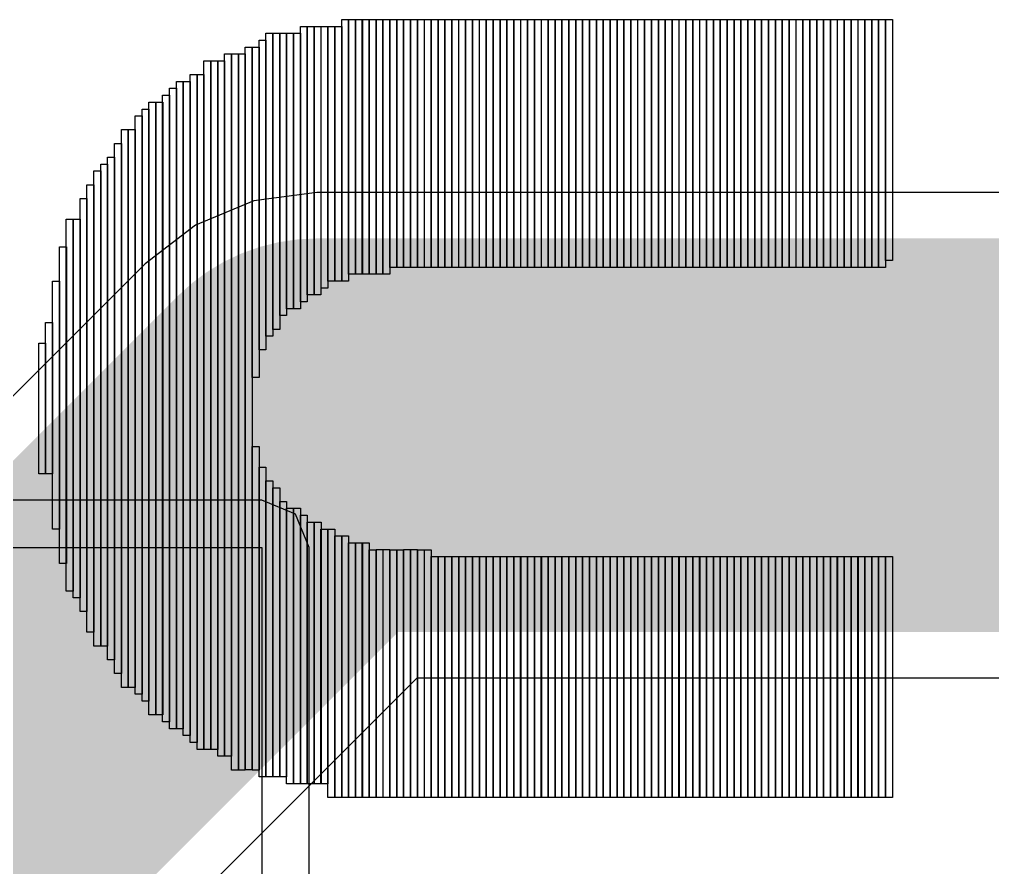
# Model space of a CAD drawing. Header units: millimetres. Extents: x -23 to 83, y -38 to 11.
# Drawn here: x -10.701 to -7.874, y -6.356 to -3.892 of the extents above; entities that cross this region are included whole.
import ezdxf

# ---------------------------------------------------------------- set-up
doc = ezdxf.new("R2010")
doc.units = ezdxf.units.MM
for name, color, linetype in [('BottomLayer', 5, 'Continuous'), ('TopLayer', 1, 'Continuous'), ('TopOverlay', 2, 'Continuous')]:
    doc.layers.add(name, color=color, linetype=linetype)

msp = doc.modelspace()

# ---------------------------------------------------------------- linework, layer by layer
at = {"layer": 'BottomLayer'}
for p, q in [((-9.9967, -5.289), (-13.2225, -5.289)), ((-9.8995, -5.3293), (-9.9967, -5.289)), ((-9.8592, -5.4265), (-9.8995, -5.3293)), ((-13.2225, -5.4265), (-9.9967, -5.4265)), ((-9.9967, -5.4265), (-9.9967, -7.7143)), ((-9.8592, -7.7143), (-9.8592, -5.4265))]:
    msp.add_line(p, q, dxfattribs=at)
at = {"layer": 'TopLayer'}
for p, q in [((-9.8373, -4.3954), (-10.0196, -4.4194)), ((0.3481, -4.3954), (-9.8373, -4.3954)), ((-10.0196, -4.4194), (-10.1896, -4.4898)), ((-10.1896, -4.4898), (-10.3355, -4.6018)), ((-10.3355, -4.6018), (-11.5547, -5.821)), ((-10.1664, -6.4254), (-9.5455, -5.8045)), ((-9.5455, -5.8045), (0.0563, -5.8045))]:
    msp.add_line(p, q, dxfattribs=at)
at = {"layer": 'TopLayer', "const_width": 1.143}
for points in [[(-11.0565, -6.3192), (-9.8373, -5.1)], [(-9.8373, -5.1), (0.3481, -5.1)], [(-11.0565, -7.5892), (-11.0565, -6.3192)]]:
    msp.add_lwpolyline(points, dxfattribs=at)
at = {"layer": 'TopLayer', "const_width": 0.5715}
for points in [[(-10.123, -5.1, 1), (-9.5515, -5.1, 1)], [(-10.123, -5.1, 1), (-9.5515, -5.1, 1)], [(-11.3422, -6.3192, 1), (-10.7707, -6.3192, 1)], [(-11.3422, -6.3192, 1), (-10.7707, -6.3192, 1)]]:
    msp.add_lwpolyline(points, format="xyb", close=True, dxfattribs=at)
at = {"layer": 'TopOverlay'}
for p, q in [((-9.7649, -4.6524), (-9.7649, -3.8924)), ((-9.7649, -3.8924), (-9.7448, -3.8924)), ((-9.745, -4.6325), (-9.745, -3.8925)), ((-9.745, -3.8925), (-9.7249, -3.8925)), ((-9.7448, -3.8924), (-9.7448, -4.6524)), ((-9.7249, -4.6325), (-9.7249, -3.8925)), ((-9.7249, -3.8925), (-9.7048, -3.8925)), ((-9.7249, -3.8925), (-9.7249, -4.6325)), ((-9.705, -4.6326), (-9.705, -3.8924)), ((-9.705, -3.8924), (-9.6849, -3.8924)), ((-9.7048, -3.8925), (-9.7048, -4.6325)), ((-9.6849, -4.6326), (-9.6849, -3.8924)), ((-9.6849, -3.8924), (-9.6648, -3.8924)), ((-9.6849, -3.8924), (-9.6849, -4.6326)), ((-9.665, -4.6325), (-9.665, -3.8925)), ((-9.665, -3.8925), (-9.6449, -3.8925)), ((-9.6648, -3.8924), (-9.6648, -4.6326)), ((-9.6449, -4.6325), (-9.6449, -3.8925)), ((-9.6449, -3.8925), (-9.6248, -3.8925)), ((-9.6449, -3.8925), (-9.6449, -4.6325)), ((-9.6248, -4.6124), (-9.6248, -3.8925)), ((-9.6248, -3.8925), (-9.605, -3.8925)), ((-9.6248, -3.8925), (-9.6248, -4.6325)), ((-9.605, -3.8925), (-9.605, -4.6124)), ((-9.6048, -4.6124), (-9.6048, -3.8925)), ((-9.6048, -3.8925), (-9.5849, -3.8925)), ((-9.5849, -3.8925), (-9.5849, -4.6124)), ((-9.5848, -4.6125), (-9.5848, -3.8924)), ((-9.5848, -3.8924), (-9.565, -3.8924)), ((-9.565, -3.8924), (-9.565, -4.6125)), ((-9.5648, -4.6125), (-9.5648, -3.8924)), ((-9.5648, -3.8924), (-9.5449, -3.8924)), ((-9.5449, -3.8924), (-9.5449, -4.6125)), ((-9.5448, -4.6124), (-9.5448, -3.8925)), ((-9.5448, -3.8925), (-9.525, -3.8925)), ((-9.525, -3.8925), (-9.525, -4.6124)), ((-9.5247, -4.6124), (-9.5247, -3.8925)), ((-9.5247, -3.8925), (-9.5049, -3.8925)), ((-9.5049, -3.8925), (-9.5049, -4.6124)), ((-9.5048, -4.6125), (-9.5048, -3.8924)), ((-9.5048, -3.8924), (-9.485, -3.8924)), ((-9.485, -3.8924), (-9.485, -4.6125)), ((-9.4847, -4.6125), (-9.4847, -3.8924)), ((-9.4847, -3.8924), (-9.4649, -3.8924)), ((-9.4649, -3.8924), (-9.4649, -4.6125)), ((-9.4648, -4.6124), (-9.4648, -3.8925)), ((-9.4648, -3.8925), (-9.445, -3.8925)), ((-9.445, -3.8925), (-9.445, -4.6124)), ((-9.4449, -4.6125), (-9.4449, -3.8924)), ((-9.4449, -3.8924), (-9.4251, -3.8924)), ((-9.4251, -3.8924), (-9.4251, -4.6125)), ((-9.4248, -4.6125), (-9.4248, -3.8924)), ((-9.4248, -3.8924), (-9.405, -3.8924)), ((-9.405, -3.8924), (-9.405, -4.6125)), ((-9.4047, -4.6125), (-9.4047, -3.8924)), ((-9.4047, -3.8924), (-9.3849, -3.8924)), ((-9.3849, -3.8924), (-9.3849, -4.6125)), ((-9.3848, -4.6124), (-9.3848, -3.8925)), ((-9.3848, -3.8925), (-9.365, -3.8925)), ((-9.365, -3.8925), (-9.365, -4.6124)), ((-9.3649, -4.6125), (-9.3649, -3.8924)), ((-9.3649, -3.8924), (-9.345, -3.8924)), ((-9.345, -3.8924), (-9.345, -4.6125)), ((-9.3448, -4.6125), (-9.3448, -3.8924)), ((-9.3448, -3.8924), (-9.325, -3.8924)), ((-9.325, -3.8924), (-9.325, -4.6125)), ((-9.3247, -4.6125), (-9.3247, -3.8924)), ((-9.3247, -3.8924), (-9.3049, -3.8924)), ((-9.3049, -3.8924), (-9.3049, -4.6125)), ((-9.3048, -4.6124), (-9.3048, -3.8925)), ((-9.3048, -3.8925), (-9.285, -3.8925)), ((-9.285, -3.8925), (-9.285, -4.6124)), ((-9.2848, -4.6125), (-9.2848, -3.8924)), ((-9.2848, -3.8924), (-9.265, -3.8924)), ((-9.265, -3.8924), (-9.265, -4.6125)), ((-9.2648, -4.6125), (-9.2648, -3.8924)), ((-9.2648, -3.8924), (-9.245, -3.8924)), ((-9.245, -3.8924), (-9.245, -4.6125)), ((-9.2447, -4.6125), (-9.2447, -3.8924)), ((-9.2447, -3.8924), (-9.2249, -3.8924)), ((-9.2249, -3.8924), (-9.2249, -4.6125)), ((-9.2248, -4.6124), (-9.2248, -3.8925)), ((-9.2248, -3.8925), (-9.205, -3.8925)), ((-9.205, -3.8925), (-9.205, -4.6124)), ((-9.2048, -4.6125), (-9.2048, -3.8924)), ((-9.2048, -3.8924), (-9.185, -3.8924)), ((-9.185, -3.8924), (-9.185, -4.6125)), ((-9.1848, -4.6125), (-9.1848, -3.8924)), ((-9.1848, -3.8924), (-9.165, -3.8924)), ((-9.165, -3.8924), (-9.165, -4.6125)), ((-9.1648, -4.6124), (-9.1648, -3.8925)), ((-9.1648, -3.8925), (-9.145, -3.8925)), ((-9.145, -3.8925), (-9.145, -4.6124)), ((-9.1448, -4.6124), (-9.1448, -3.8925)), ((-9.1448, -3.8925), (-9.125, -3.8925)), ((-9.125, -3.8925), (-9.125, -4.6124)), ((-9.1248, -4.6125), (-9.1248, -3.8924)), ((-9.1248, -3.8924), (-9.105, -3.8924)), ((-9.105, -3.8924), (-9.105, -4.6125)), ((-9.1048, -4.6125), (-9.1048, -3.8924)), ((-9.1048, -3.8924), (-9.0849, -3.8924)), ((-9.0849, -3.8924), (-9.0849, -4.6125)), ((-9.0848, -4.6124), (-9.0848, -3.8925)), ((-9.0848, -3.8925), (-9.065, -3.8925)), ((-9.065, -3.8925), (-9.065, -4.6124)), ((-9.0648, -4.6124), (-9.0648, -3.8925)), ((-9.0648, -3.8925), (-9.0449, -3.8925)), ((-9.0449, -3.8925), (-9.0449, -4.6124)), ((-9.0448, -4.6125), (-9.0448, -3.8924)), ((-9.0448, -3.8924), (-9.025, -3.8924)), ((-9.025, -3.8924), (-9.025, -4.6125)), ((-9.0247, -4.6125), (-9.0247, -3.8924)), ((-9.0247, -3.8924), (-9.0049, -3.8924)), ((-9.0049, -3.8924), (-9.0049, -4.6125)), ((-9.0048, -4.6124), (-9.0048, -3.8925)), ((-9.0048, -3.8925), (-8.985, -3.8925)), ((-8.985, -3.8925), (-8.985, -4.6124)), ((-8.9847, -4.6124), (-8.9847, -3.8925)), ((-8.9847, -3.8925), (-8.9649, -3.8925)), ((-8.9649, -3.8925), (-8.9649, -4.6124)), ((-8.9648, -4.6125), (-8.9648, -3.8924)), ((-8.9648, -3.8924), (-8.945, -3.8924)), ((-8.945, -3.8924), (-8.945, -4.6125)), ((-8.9447, -4.6125), (-8.9447, -3.8924)), ((-8.9447, -3.8924), (-8.9249, -3.8924)), ((-8.9249, -3.8924), (-8.9249, -4.6125)), ((-8.9248, -4.6124), (-8.9248, -3.8925)), ((-8.9248, -3.8925), (-8.905, -3.8925)), ((-8.905, -3.8925), (-8.905, -4.6124)), ((-8.9049, -4.6125), (-8.9049, -3.8924)), ((-8.9049, -3.8924), (-8.885, -3.8924)), ((-8.885, -3.8924), (-8.885, -4.6125)), ((-8.8848, -4.6125), (-8.8848, -3.8924)), ((-8.8848, -3.8924), (-8.865, -3.8924)), ((-8.865, -3.8924), (-8.865, -4.6125)), ((-8.8647, -4.6125), (-8.8647, -3.8924)), ((-8.8647, -3.8924), (-8.8449, -3.8924)), ((-8.8449, -3.8924), (-8.8449, -4.6125)), ((-8.8448, -4.6124), (-8.8448, -3.8925)), ((-8.8448, -3.8925), (-8.825, -3.8925)), ((-8.825, -3.8925), (-8.825, -4.6124)), ((-8.8248, -4.6125), (-8.8248, -3.8924)), ((-8.8248, -3.8924), (-8.805, -3.8924)), ((-8.805, -3.8924), (-8.805, -4.6125)), ((-8.8048, -4.6125), (-8.8048, -3.8924)), ((-8.8048, -3.8924), (-8.785, -3.8924)), ((-8.785, -3.8924), (-8.785, -4.6125)), ((-8.7847, -4.6125), (-8.7847, -3.8924)), ((-8.7847, -3.8924), (-8.7649, -3.8924)), ((-8.7649, -3.8924), (-8.7649, -4.6125)), ((-8.7648, -4.6124), (-8.7648, -3.8925)), ((-8.7648, -3.8925), (-8.745, -3.8925)), ((-8.745, -3.8925), (-8.745, -4.6124)), ((-8.7448, -4.6125), (-8.7448, -3.8924)), ((-8.7448, -3.8924), (-8.725, -3.8924)), ((-8.725, -3.8924), (-8.725, -4.6125)), ((-8.7248, -4.6125), (-8.7248, -3.8924)), ((-8.7248, -3.8924), (-8.705, -3.8924)), ((-8.705, -3.8924), (-8.705, -4.6125)), ((-8.7047, -4.6125), (-8.7047, -3.8924)), ((-8.7047, -3.8924), (-8.6849, -3.8924)), ((-8.6849, -3.8924), (-8.6849, -4.6125)), ((-8.6848, -4.6124), (-8.6848, -3.8925)), ((-8.6848, -3.8925), (-8.665, -3.8925)), ((-8.665, -3.8925), (-8.665, -4.6124)), ((-8.6648, -4.6125), (-8.6648, -3.8924)), ((-8.6648, -3.8924), (-8.645, -3.8924)), ((-8.645, -3.8924), (-8.645, -4.6125)), ((-8.6448, -4.6125), (-8.6448, -3.8924)), ((-8.6448, -3.8924), (-8.625, -3.8924)), ((-8.625, -3.8924), (-8.625, -4.6125)), ((-8.6248, -4.6124), (-8.6248, -3.8925)), ((-8.6248, -3.8925), (-8.605, -3.8925)), ((-8.605, -3.8925), (-8.605, -4.6124)), ((-8.6048, -4.6124), (-8.6048, -3.8925)), ((-8.6048, -3.8925), (-8.5849, -3.8925)), ((-8.5849, -3.8925), (-8.5849, -4.6124)), ((-8.5848, -4.6125), (-8.5848, -3.8924)), ((-8.5848, -3.8924), (-8.565, -3.8924)), ((-8.565, -3.8924), (-8.565, -4.6125)), ((-8.5648, -4.6125), (-8.5648, -3.8924)), ((-8.5648, -3.8924), (-8.5449, -3.8924)), ((-8.5449, -3.8924), (-8.5449, -4.6125)), ((-8.5448, -4.6124), (-8.5448, -3.8925)), ((-8.5448, -3.8925), (-8.525, -3.8925)), ((-8.525, -3.8925), (-8.525, -4.6124)), ((-8.5247, -4.6124), (-8.5247, -3.8925)), ((-8.5247, -3.8925), (-8.5049, -3.8925)), ((-8.5049, -3.8925), (-8.5049, -4.6124)), ((-8.5048, -4.6125), (-8.5048, -3.8924)), ((-8.5048, -3.8924), (-8.485, -3.8924)), ((-8.485, -3.8924), (-8.485, -4.6125)), ((-8.4847, -4.6125), (-8.4847, -3.8924)), ((-8.4847, -3.8924), (-8.4649, -3.8924)), ((-8.4649, -3.8924), (-8.4649, -4.6125)), ((-8.4648, -4.6124), (-8.4648, -3.8925)), ((-8.4648, -3.8925), (-8.445, -3.8925)), ((-8.445, -3.8925), (-8.445, -4.6124)), ((-8.4449, -4.6125), (-8.4449, -3.8924)), ((-8.4449, -3.8924), (-8.4251, -3.8924)), ((-8.4251, -3.8924), (-8.4251, -4.6125)), ((-8.4248, -4.6125), (-8.4248, -3.8924)), ((-8.4248, -3.8924), (-8.405, -3.8924)), ((-8.405, -3.8924), (-8.405, -4.6125)), ((-8.4047, -4.6125), (-8.4047, -3.8924)), ((-8.4047, -3.8924), (-8.3849, -3.8924)), ((-8.3849, -3.8924), (-8.3849, -4.6125)), ((-8.3848, -4.6124), (-8.3848, -3.8925)), ((-8.3848, -3.8925), (-8.365, -3.8925)), ((-8.365, -3.8925), (-8.365, -4.6124)), ((-8.3649, -4.6125), (-8.3649, -3.8924)), ((-8.3649, -3.8924), (-8.345, -3.8924)), ((-8.345, -3.8924), (-8.345, -4.6125)), ((-8.3448, -4.6125), (-8.3448, -3.8924)), ((-8.3448, -3.8924), (-8.325, -3.8924)), ((-8.325, -3.8924), (-8.325, -4.6125)), ((-8.3247, -4.6125), (-8.3247, -3.8924)), ((-8.3247, -3.8924), (-8.3049, -3.8924)), ((-8.3049, -3.8924), (-8.3049, -4.6125)), ((-8.3048, -4.6124), (-8.3048, -3.8925)), ((-8.3048, -3.8925), (-8.285, -3.8925)), ((-8.285, -3.8925), (-8.285, -4.6124)), ((-8.2848, -4.6125), (-8.2848, -3.8924)), ((-8.2848, -3.8924), (-8.265, -3.8924)), ((-8.265, -3.8924), (-8.265, -4.6125)), ((-8.2648, -4.6125), (-8.2648, -3.8924)), ((-8.2648, -3.8924), (-8.245, -3.8924)), ((-8.245, -3.8924), (-8.245, -4.6125)), ((-8.2447, -4.6125), (-8.2447, -3.8924)), ((-8.2447, -3.8924), (-8.2249, -3.8924)), ((-8.2249, -3.8924), (-8.2249, -4.6125)), ((-8.2248, -4.6124), (-8.2248, -3.8925)), ((-8.2248, -3.8925), (-8.205, -3.8925)), ((-8.205, -3.8925), (-8.205, -4.6124)), ((-8.2048, -4.6125), (-8.2048, -3.8924)), ((-8.2048, -3.8924), (-8.185, -3.8924)), ((-8.185, -4.5924), (-8.185, -3.8924)), ((-8.185, -3.8924), (-8.165, -3.8924)), ((-8.185, -3.8924), (-8.185, -4.6125)), ((-8.165, -3.8924), (-8.165, -4.5924)), ((-9.8849, -4.7125), (-9.8849, -3.9126)), ((-9.8849, -3.9126), (-9.8649, -3.9126)), ((-9.8649, -3.9126), (-9.8649, -4.7125)), ((-9.8647, -4.6925), (-9.8647, -3.9125)), ((-9.8647, -3.9125), (-9.8449, -3.9125)), ((-9.8449, -3.9125), (-9.8449, -4.6925)), ((-9.8448, -4.6924), (-9.8448, -3.9126)), ((-9.8448, -3.9126), (-9.825, -3.9126)), ((-9.825, -3.9126), (-9.825, -4.6924)), ((-9.8248, -4.6725), (-9.8248, -3.9125)), ((-9.8248, -3.9125), (-9.8048, -3.9125)), ((-9.8049, -4.6525), (-9.8049, -3.9126)), ((-9.8049, -3.9126), (-9.7848, -3.9126)), ((-9.8048, -3.9125), (-9.8048, -4.6725)), ((-9.7848, -4.6525), (-9.7848, -3.9126)), ((-9.7848, -3.9126), (-9.7648, -3.9126)), ((-9.7848, -3.9126), (-9.7848, -4.6525)), ((-9.7648, -3.9126), (-9.7648, -4.6525)), ((-10.0049, -4.8525), (-10.0049, -3.9524)), ((-10.0049, -3.9524), (-9.9849, -3.9524)), ((-9.9849, -4.8124), (-9.9849, -3.9326)), ((-9.9849, -3.9326), (-9.9648, -3.9326)), ((-9.9849, -3.9524), (-9.9849, -4.8525)), ((-9.9649, -4.7925), (-9.9649, -3.9327)), ((-9.9649, -3.9327), (-9.9449, -3.9327)), ((-9.9648, -3.9326), (-9.9648, -4.8124)), ((-9.945, -4.7525), (-9.945, -3.9326)), ((-9.945, -3.9326), (-9.9249, -3.9326)), ((-9.9449, -3.9327), (-9.9449, -4.7925)), ((-9.9249, -3.9326), (-9.9249, -4.7525)), ((-9.9248, -4.7325), (-9.9248, -3.9324)), ((-9.9248, -3.9324), (-9.905, -3.9324)), ((-9.905, -3.9324), (-9.905, -4.7325)), ((-9.9047, -4.7325), (-9.9047, -3.9324)), ((-9.9047, -3.9324), (-9.8849, -3.9324)), ((-9.8849, -3.9324), (-9.8849, -4.7325)), ((-10.0449, -6.0724), (-10.0449, -3.9726)), ((-10.0449, -3.9726), (-10.0249, -3.9726)), ((-10.0249, -4.9324), (-10.0249, -3.9726)), ((-10.0249, -3.9726), (-10.0048, -3.9726)), ((-10.0249, -3.9726), (-10.0249, -6.0724)), ((-10.0048, -3.9726), (-10.0048, -4.9324)), ((-10.165, -6.0126), (-10.165, -4.0126)), ((-10.165, -4.0126), (-10.1449, -4.0126)), ((-10.1449, -6.0126), (-10.1449, -4.0126)), ((-10.1449, -4.0126), (-10.1248, -4.0126)), ((-10.1449, -4.0126), (-10.1449, -6.0126)), ((-10.1249, -6.0325), (-10.1249, -4.0124)), ((-10.1249, -4.0124), (-10.1049, -4.0124)), ((-10.1248, -4.0126), (-10.1248, -6.0126)), ((-10.1049, -6.0325), (-10.1049, -3.9926)), ((-10.1049, -3.9926), (-10.0848, -3.9926)), ((-10.1049, -4.0124), (-10.1049, -6.0325)), ((-10.0848, -3.9926), (-10.0848, -6.0325)), ((-10.0847, -6.0725), (-10.0847, -3.9925)), ((-10.0847, -3.9925), (-10.0649, -3.9925)), ((-10.0649, -6.0725), (-10.0649, -3.9925)), ((-10.0649, -3.9925), (-10.0451, -3.9925)), ((-10.0649, -3.9925), (-10.0649, -6.0725)), ((-10.0451, -3.9925), (-10.0451, -6.0725)), ((-10.2048, -5.9925), (-10.2048, -4.0524)), ((-10.2048, -4.0524), (-10.1848, -4.0524)), ((-10.1848, -6.0126), (-10.1848, -4.0524)), ((-10.1848, -4.0524), (-10.165, -4.0524)), ((-10.1848, -4.0524), (-10.1848, -5.9925)), ((-10.165, -4.0524), (-10.165, -6.0126)), ((-10.2649, -5.9525), (-10.2649, -4.0924)), ((-10.2649, -4.0924), (-10.2448, -4.0924)), ((-10.245, -5.9526), (-10.245, -4.0725)), ((-10.245, -4.0725), (-10.2249, -4.0725)), ((-10.2448, -4.0924), (-10.2448, -5.9525)), ((-10.2249, -4.0725), (-10.2249, -5.9526)), ((-10.2249, -5.9724), (-10.2249, -4.0725)), ((-10.2249, -4.0725), (-10.2048, -4.0725)), ((-10.2048, -4.0725), (-10.2048, -5.9724)), ((-10.285, -5.9324), (-10.285, -4.1125)), ((-10.285, -4.1125), (-10.2649, -4.1125)), ((-10.2649, -4.1125), (-10.2649, -5.9324)), ((-10.3449, -5.8725), (-10.3449, -4.1526)), ((-10.3449, -4.1526), (-10.3248, -4.1526)), ((-10.325, -5.9125), (-10.325, -4.1325)), ((-10.325, -4.1325), (-10.3049, -4.1325)), ((-10.3248, -4.1526), (-10.3248, -5.8725)), ((-10.3049, -5.9125), (-10.3049, -4.1325)), ((-10.3049, -4.1325), (-10.2848, -4.1325)), ((-10.3049, -4.1325), (-10.3049, -5.9125)), ((-10.2848, -4.1325), (-10.2848, -5.9125)), ((-10.3649, -5.8525), (-10.3649, -4.1726)), ((-10.3649, -4.1726), (-10.3448, -4.1726)), ((-10.3448, -4.1726), (-10.3448, -5.8525)), ((-10.405, -5.8325), (-10.405, -4.2125)), ((-10.405, -4.2125), (-10.3849, -4.2125)), ((-10.3849, -5.8325), (-10.3849, -4.2125)), ((-10.3849, -4.2125), (-10.3649, -4.2125)), ((-10.3849, -4.2125), (-10.3849, -5.8325)), ((-10.3649, -4.2125), (-10.3649, -5.8325)), ((-10.4249, -5.7925), (-10.4249, -4.2525)), ((-10.4249, -4.2525), (-10.4049, -4.2525)), ((-10.4049, -4.2525), (-10.4049, -5.7925)), ((-10.4449, -5.7525), (-10.4449, -4.2925)), ((-10.4449, -4.2925), (-10.4248, -4.2925)), ((-10.4248, -4.2925), (-10.4248, -5.7525)), ((-10.4649, -5.7126), (-10.4649, -4.3125)), ((-10.4649, -4.3125), (-10.4449, -4.3125)), ((-10.4449, -4.3125), (-10.4449, -5.7126)), ((-10.4849, -5.7125), (-10.4849, -4.3325)), ((-10.4849, -4.3325), (-10.4648, -4.3325)), ((-10.4648, -4.3325), (-10.4648, -5.7125)), ((-10.5048, -5.6725), (-10.5048, -4.3725)), ((-10.5048, -4.3725), (-10.4847, -4.3725)), ((-10.4847, -4.3725), (-10.4847, -5.6725)), ((-10.5249, -5.6125), (-10.5249, -4.4126)), ((-10.5249, -4.4126), (-10.5048, -4.4126)), ((-10.5048, -4.4126), (-10.5048, -5.6125)), ((-10.565, -5.5526), (-10.565, -4.4726)), ((-10.565, -4.4726), (-10.5449, -4.4726)), ((-10.5449, -5.5724), (-10.5449, -4.4726)), ((-10.5449, -4.4726), (-10.5249, -4.4726)), ((-10.5449, -4.4726), (-10.5449, -5.5526)), ((-10.5249, -4.4726), (-10.5249, -5.5724)), ((-10.5848, -5.4726), (-10.5848, -4.5526)), ((-10.5848, -4.5526), (-10.5647, -4.5526)), ((-10.5647, -4.5526), (-10.5647, -5.4726)), ((-8.165, -4.5924), (-8.185, -4.5924)), ((-9.7249, -4.6325), (-9.745, -4.6325)), ((-9.7048, -4.6325), (-9.7249, -4.6325)), ((-9.6849, -4.6326), (-9.705, -4.6326)), ((-9.6648, -4.6326), (-9.6849, -4.6326)), ((-9.6449, -4.6325), (-9.665, -4.6325)), ((-9.6248, -4.6325), (-9.6449, -4.6325)), ((-9.605, -4.6124), (-9.6248, -4.6124)), ((-9.5849, -4.6124), (-9.6048, -4.6124)), ((-9.565, -4.6125), (-9.5848, -4.6125)), ((-9.5449, -4.6125), (-9.5648, -4.6125)), ((-9.525, -4.6124), (-9.5448, -4.6124)), ((-9.5049, -4.6124), (-9.5247, -4.6124)), ((-9.485, -4.6125), (-9.5048, -4.6125)), ((-9.4649, -4.6125), (-9.4847, -4.6125)), ((-9.445, -4.6124), (-9.4648, -4.6124)), ((-9.4251, -4.6125), (-9.4449, -4.6125)), ((-9.405, -4.6125), (-9.4248, -4.6125)), ((-9.3849, -4.6125), (-9.4047, -4.6125)), ((-9.365, -4.6124), (-9.3848, -4.6124)), ((-9.345, -4.6125), (-9.3649, -4.6125)), ((-9.325, -4.6125), (-9.3448, -4.6125)), ((-9.3049, -4.6125), (-9.3247, -4.6125)), ((-9.285, -4.6124), (-9.3048, -4.6124)), ((-9.265, -4.6125), (-9.2848, -4.6125)), ((-9.245, -4.6125), (-9.2648, -4.6125)), ((-9.2249, -4.6125), (-9.2447, -4.6125)), ((-9.205, -4.6124), (-9.2248, -4.6124)), ((-9.185, -4.6125), (-9.2048, -4.6125)), ((-9.165, -4.6125), (-9.1848, -4.6125)), ((-9.145, -4.6124), (-9.1648, -4.6124)), ((-9.125, -4.6124), (-9.1448, -4.6124)), ((-9.105, -4.6125), (-9.1248, -4.6125)), ((-9.0849, -4.6125), (-9.1048, -4.6125)), ((-9.065, -4.6124), (-9.0848, -4.6124)), ((-9.0449, -4.6124), (-9.0648, -4.6124)), ((-9.025, -4.6125), (-9.0448, -4.6125)), ((-9.0049, -4.6125), (-9.0247, -4.6125)), ((-8.985, -4.6124), (-9.0048, -4.6124)), ((-8.9649, -4.6124), (-8.9847, -4.6124)), ((-8.945, -4.6125), (-8.9648, -4.6125)), ((-8.9249, -4.6125), (-8.9447, -4.6125)), ((-8.905, -4.6124), (-8.9248, -4.6124)), ((-8.885, -4.6125), (-8.9049, -4.6125)), ((-8.865, -4.6125), (-8.8848, -4.6125)), ((-8.8449, -4.6125), (-8.8647, -4.6125)), ((-8.825, -4.6124), (-8.8448, -4.6124)), ((-8.805, -4.6125), (-8.8248, -4.6125)), ((-8.785, -4.6125), (-8.8048, -4.6125)), ((-8.7649, -4.6125), (-8.7847, -4.6125)), ((-8.745, -4.6124), (-8.7648, -4.6124)), ((-8.725, -4.6125), (-8.7448, -4.6125)), ((-8.705, -4.6125), (-8.7248, -4.6125)), ((-8.6849, -4.6125), (-8.7047, -4.6125)), ((-8.665, -4.6124), (-8.6848, -4.6124)), ((-8.645, -4.6125), (-8.6648, -4.6125)), ((-8.625, -4.6125), (-8.6448, -4.6125)), ((-8.605, -4.6124), (-8.6248, -4.6124)), ((-8.5849, -4.6124), (-8.6048, -4.6124)), ((-8.565, -4.6125), (-8.5848, -4.6125)), ((-8.5449, -4.6125), (-8.5648, -4.6125)), ((-8.525, -4.6124), (-8.5448, -4.6124)), ((-8.5049, -4.6124), (-8.5247, -4.6124)), ((-8.485, -4.6125), (-8.5048, -4.6125)), ((-8.4649, -4.6125), (-8.4847, -4.6125)), ((-8.445, -4.6124), (-8.4648, -4.6124)), ((-8.4251, -4.6125), (-8.4449, -4.6125)), ((-8.405, -4.6125), (-8.4248, -4.6125)), ((-8.3849, -4.6125), (-8.4047, -4.6125)), ((-8.365, -4.6124), (-8.3848, -4.6124)), ((-8.345, -4.6125), (-8.3649, -4.6125)), ((-8.325, -4.6125), (-8.3448, -4.6125)), ((-8.3049, -4.6125), (-8.3247, -4.6125)), ((-8.285, -4.6124), (-8.3048, -4.6124)), ((-8.265, -4.6125), (-8.2848, -4.6125)), ((-8.245, -4.6125), (-8.2648, -4.6125)), ((-8.2249, -4.6125), (-8.2447, -4.6125)), ((-8.205, -4.6124), (-8.2248, -4.6124)), ((-8.185, -4.6125), (-8.2048, -4.6125)), ((-10.6049, -5.3725), (-10.6049, -4.6526)), ((-10.6049, -4.6526), (-10.5848, -4.6526)), ((-10.5848, -4.6526), (-10.5848, -5.3725)), ((-9.7848, -4.6525), (-9.8049, -4.6525)), ((-9.7648, -4.6525), (-9.7848, -4.6525)), ((-9.7448, -4.6524), (-9.7649, -4.6524)), ((-9.8449, -4.6925), (-9.8647, -4.6925)), ((-9.825, -4.6924), (-9.8448, -4.6924)), ((-9.8048, -4.6725), (-9.8248, -4.6725)), ((-9.8649, -4.7125), (-9.8849, -4.7125)), ((-9.905, -4.7325), (-9.9248, -4.7325)), ((-9.8849, -4.7325), (-9.9047, -4.7325)), ((-10.6249, -5.2125), (-10.6249, -4.7725)), ((-10.6249, -4.7725), (-10.6049, -4.7725)), ((-10.6049, -4.7725), (-10.6049, -5.2125)), ((-9.9249, -4.7525), (-9.945, -4.7525)), ((-9.9449, -4.7925), (-9.9649, -4.7925)), ((-10.645, -5.2125), (-10.645, -4.8325)), ((-10.645, -4.8325), (-10.6249, -4.8325)), ((-10.6249, -4.8325), (-10.6249, -5.2125)), ((-9.9648, -4.8124), (-9.9849, -4.8124)), ((-9.9849, -4.8525), (-10.0049, -4.8525)), ((-10.0048, -4.9324), (-10.0249, -4.9324)), ((-10.0247, -6.0725), (-10.0247, -5.1325)), ((-10.0247, -5.1325), (-10.0049, -5.1325)), ((-10.0049, -5.1325), (-10.0049, -6.0725)), ((-10.0049, -6.0926), (-10.0049, -5.1924)), ((-10.0049, -5.1924), (-9.9849, -5.1924)), ((-9.9849, -5.1924), (-9.9849, -6.0926)), ((-10.6249, -5.2125), (-10.645, -5.2125)), ((-10.6049, -5.2125), (-10.6249, -5.2125)), ((-9.9849, -6.0926), (-9.9849, -5.2325)), ((-9.9849, -5.2325), (-9.9648, -5.2325)), ((-9.9649, -6.0924), (-9.9649, -5.2525)), ((-9.9649, -5.2525), (-9.9449, -5.2525)), ((-9.9648, -5.2325), (-9.9648, -6.0926)), ((-9.9449, -5.2525), (-9.9449, -6.0924)), ((-9.9449, -6.0924), (-9.9449, -5.2926)), ((-9.9449, -5.2926), (-9.9248, -5.2926)), ((-9.9248, -5.2926), (-9.9248, -6.0924)), ((-9.9248, -6.1125), (-9.9248, -5.3124)), ((-9.9248, -5.3124), (-9.905, -5.3124)), ((-9.905, -5.3124), (-9.905, -6.1125)), ((-9.9047, -6.1125), (-9.9047, -5.3124)), ((-9.9047, -5.3124), (-9.8849, -5.3124)), ((-9.8849, -5.3124), (-9.8849, -6.1125)), ((-9.8849, -6.1125), (-9.8849, -5.3325)), ((-9.8849, -5.3325), (-9.8649, -5.3325)), ((-9.8649, -5.3325), (-9.8649, -6.1125)), ((-9.865, -6.1124), (-9.865, -5.3524)), ((-9.865, -5.3524), (-9.8449, -5.3524)), ((-9.8449, -6.1124), (-9.8449, -5.3524)), ((-9.8449, -5.3524), (-9.8248, -5.3524)), ((-9.8449, -5.3524), (-9.8449, -6.1124)), ((-9.8248, -5.3524), (-9.8248, -6.1124)), ((-10.5848, -5.3725), (-10.6049, -5.3725)), ((-9.825, -6.1125), (-9.825, -5.3726)), ((-9.825, -5.3726), (-9.8049, -5.3726)), ((-9.8049, -5.3726), (-9.8049, -6.1125)), ((-9.8048, -6.1525), (-9.8048, -5.3725)), ((-9.8048, -5.3725), (-9.785, -5.3725)), ((-9.785, -5.3725), (-9.785, -6.1525)), ((-9.785, -6.1525), (-9.785, -5.3925)), ((-9.785, -5.3925), (-9.7649, -5.3925)), ((-9.7649, -6.1525), (-9.7649, -5.3925)), ((-9.7649, -5.3925), (-9.7448, -5.3925)), ((-9.7649, -5.3925), (-9.7649, -6.1525)), ((-9.7448, -5.3925), (-9.7448, -6.1525)), ((-9.745, -6.1524), (-9.745, -5.4125)), ((-9.745, -5.4125), (-9.7249, -5.4125)), ((-9.7249, -6.1524), (-9.7249, -5.4125)), ((-9.7249, -5.4125), (-9.7048, -5.4125)), ((-9.7249, -5.4125), (-9.7249, -6.1524)), ((-9.705, -6.1525), (-9.705, -5.4124)), ((-9.705, -5.4124), (-9.6849, -5.4124)), ((-9.7048, -5.4125), (-9.7048, -6.1524)), ((-9.6849, -5.4124), (-9.6849, -6.1525)), ((-9.6848, -6.1524), (-9.6848, -5.4326)), ((-9.6848, -5.4326), (-9.665, -5.4326)), ((-9.665, -5.4326), (-9.665, -6.1524)), ((-9.6648, -6.1525), (-9.6648, -5.4324)), ((-9.6648, -5.4324), (-9.645, -5.4324)), ((-9.645, -5.4324), (-9.645, -6.1525)), ((-9.6448, -6.1525), (-9.6448, -5.4324)), ((-9.6448, -5.4324), (-9.6249, -5.4324)), ((-9.6249, -5.4324), (-9.6249, -6.1525)), ((-9.6248, -6.1524), (-9.6248, -5.4326)), ((-9.6248, -5.4326), (-9.605, -5.4326)), ((-9.605, -5.4326), (-9.605, -6.1524)), ((-9.6048, -6.1524), (-9.6048, -5.4326)), ((-9.6048, -5.4326), (-9.5849, -5.4326)), ((-9.5849, -5.4326), (-9.5849, -6.1524)), ((-9.5848, -6.1525), (-9.5848, -5.4324)), ((-9.5848, -5.4324), (-9.565, -5.4324)), ((-9.565, -5.4324), (-9.565, -6.1525)), ((-9.5648, -6.1525), (-9.5648, -5.4324)), ((-9.5648, -5.4324), (-9.5449, -5.4324)), ((-9.5449, -5.4324), (-9.5449, -6.1525)), ((-9.5448, -6.1524), (-9.5448, -5.4326)), ((-9.5448, -5.4326), (-9.525, -5.4326)), ((-9.525, -5.4326), (-9.525, -6.1524)), ((-9.5247, -6.1524), (-9.5247, -5.4326)), ((-9.5247, -5.4326), (-9.5049, -5.4326)), ((-9.5049, -5.4326), (-9.5049, -6.1524)), ((-9.5048, -6.1525), (-9.5048, -5.4525)), ((-9.5048, -5.4525), (-9.4847, -5.4525)), ((-9.485, -6.1525), (-9.485, -5.4525)), ((-9.485, -5.4525), (-9.4649, -5.4525)), ((-9.4847, -5.4525), (-9.4847, -6.1525)), ((-9.4649, -6.1525), (-9.4649, -5.4525)), ((-9.4649, -5.4525), (-9.4449, -5.4525)), ((-9.4649, -5.4525), (-9.4649, -6.1525)), ((-9.4449, -6.1525), (-9.4449, -5.4525)), ((-9.4449, -5.4525), (-9.4248, -5.4525)), ((-9.4449, -5.4525), (-9.4449, -6.1525)), ((-9.4248, -6.1525), (-9.4248, -5.4525)), ((-9.4248, -5.4525), (-9.4047, -5.4525)), ((-9.4248, -5.4525), (-9.4248, -6.1525)), ((-9.405, -6.1525), (-9.405, -5.4525)), ((-9.405, -5.4525), (-9.3849, -5.4525)), ((-9.4047, -5.4525), (-9.4047, -6.1525)), ((-9.3849, -6.1525), (-9.3849, -5.4525)), ((-9.3849, -5.4525), (-9.3649, -5.4525)), ((-9.3849, -5.4525), (-9.3849, -6.1525)), ((-9.3649, -6.1525), (-9.3649, -5.4525)), ((-9.3649, -5.4525), (-9.3448, -5.4525)), ((-9.3649, -5.4525), (-9.3649, -6.1525)), ((-9.3449, -6.1524), (-9.3449, -5.4526)), ((-9.3449, -5.4526), (-9.3248, -5.4526)), ((-9.3448, -5.4525), (-9.3448, -6.1525)), ((-9.325, -6.1525), (-9.325, -5.4525)), ((-9.325, -5.4525), (-9.3049, -5.4525)), ((-9.3248, -5.4526), (-9.3248, -6.1524)), ((-9.3049, -6.1525), (-9.3049, -5.4525)), ((-9.3049, -5.4525), (-9.2848, -5.4525)), ((-9.3049, -5.4525), (-9.3049, -6.1525)), ((-9.2848, -6.1525), (-9.2848, -5.4525)), ((-9.2848, -5.4525), (-9.2648, -5.4525)), ((-9.2848, -5.4525), (-9.2848, -6.1525)), ((-9.2649, -6.1524), (-9.2649, -5.4526)), ((-9.2649, -5.4526), (-9.2448, -5.4526)), ((-9.2648, -5.4525), (-9.2648, -6.1525)), ((-9.245, -6.1525), (-9.245, -5.4525)), ((-9.245, -5.4525), (-9.2249, -5.4525)), ((-9.2448, -5.4526), (-9.2448, -6.1524)), ((-9.2249, -6.1525), (-9.2249, -5.4525)), ((-9.2249, -5.4525), (-9.2048, -5.4525)), ((-9.2249, -5.4525), (-9.2249, -6.1525)), ((-9.2048, -6.1525), (-9.2048, -5.4525)), ((-9.2048, -5.4525), (-9.1848, -5.4525)), ((-9.2048, -5.4525), (-9.2048, -6.1525)), ((-9.185, -6.1525), (-9.185, -5.4525)), ((-9.185, -5.4525), (-9.165, -5.4525)), ((-9.1848, -5.4525), (-9.1848, -6.1525)), ((-9.165, -6.1525), (-9.165, -5.4525)), ((-9.165, -5.4525), (-9.1449, -5.4525)), ((-9.165, -5.4525), (-9.165, -6.1525)), ((-9.1449, -6.1525), (-9.1449, -5.4525)), ((-9.1449, -5.4525), (-9.1248, -5.4525)), ((-9.1449, -5.4525), (-9.1449, -6.1525)), ((-9.1248, -6.1525), (-9.1248, -5.4525)), ((-9.1248, -5.4525), (-9.1048, -5.4525)), ((-9.1248, -5.4525), (-9.1248, -6.1525)), ((-9.105, -6.1525), (-9.105, -5.4525)), ((-9.105, -5.4525), (-9.0849, -5.4525)), ((-9.1048, -5.4525), (-9.1048, -6.1525)), ((-9.0849, -6.1525), (-9.0849, -5.4525)), ((-9.0849, -5.4525), (-9.0649, -5.4525)), ((-9.0849, -5.4525), (-9.0849, -6.1525)), ((-9.0649, -6.1525), (-9.0649, -5.4525)), ((-9.0649, -5.4525), (-9.0448, -5.4525)), ((-9.0649, -5.4525), (-9.0649, -6.1525)), ((-9.0448, -6.1525), (-9.0448, -5.4525)), ((-9.0448, -5.4525), (-9.0247, -5.4525)), ((-9.0448, -5.4525), (-9.0448, -6.1525)), ((-9.025, -6.1525), (-9.025, -5.4525)), ((-9.025, -5.4525), (-9.0049, -5.4525)), ((-9.0247, -5.4525), (-9.0247, -6.1525)), ((-9.0049, -5.4525), (-9.0049, -6.1525)), ((-9.0049, -6.1525), (-9.0049, -5.4525)), ((-9.0049, -5.4525), (-8.9849, -5.4525)), ((-8.9849, -6.1525), (-8.9849, -5.4525)), ((-8.9849, -5.4525), (-8.9648, -5.4525)), ((-8.9849, -5.4525), (-8.9849, -6.1525)), ((-8.9648, -6.1525), (-8.9648, -5.4525)), ((-8.9648, -5.4525), (-8.9447, -5.4525)), ((-8.9648, -5.4525), (-8.9648, -6.1525)), ((-8.945, -6.1525), (-8.945, -5.4525)), ((-8.945, -5.4525), (-8.9249, -5.4525)), ((-8.9447, -5.4525), (-8.9447, -6.1525)), ((-8.9249, -6.1525), (-8.9249, -5.4525)), ((-8.9249, -5.4525), (-8.9049, -5.4525)), ((-8.9249, -5.4525), (-8.9249, -6.1525)), ((-8.9049, -6.1525), (-8.9049, -5.4525)), ((-8.9049, -5.4525), (-8.8848, -5.4525)), ((-8.9049, -5.4525), (-8.9049, -6.1525)), ((-8.8849, -6.1524), (-8.8849, -5.4526)), ((-8.8849, -5.4526), (-8.8649, -5.4526)), ((-8.8848, -5.4525), (-8.8848, -6.1525)), ((-8.865, -6.1525), (-8.865, -5.4525)), ((-8.865, -5.4525), (-8.8449, -5.4525)), ((-8.8649, -5.4526), (-8.8649, -6.1524)), ((-8.8449, -6.1525), (-8.8449, -5.4525)), ((-8.8449, -5.4525), (-8.8248, -5.4525)), ((-8.8449, -5.4525), (-8.8449, -6.1525)), ((-8.8248, -6.1525), (-8.8248, -5.4525)), ((-8.8248, -5.4525), (-8.8048, -5.4525)), ((-8.8248, -5.4525), (-8.8248, -6.1525)), ((-8.8049, -6.1524), (-8.8049, -5.4526)), ((-8.8049, -5.4526), (-8.7848, -5.4526)), ((-8.8048, -5.4525), (-8.8048, -6.1525)), ((-8.785, -6.1525), (-8.785, -5.4525)), ((-8.785, -5.4525), (-8.7649, -5.4525)), ((-8.7848, -5.4526), (-8.7848, -6.1524)), ((-8.7649, -6.1525), (-8.7649, -5.4525)), ((-8.7649, -5.4525), (-8.7448, -5.4525)), ((-8.7649, -5.4525), (-8.7649, -6.1525)), ((-8.7448, -5.4525), (-8.7448, -6.1525)), ((-8.7448, -6.1525), (-8.7448, -5.4525)), ((-8.7448, -5.4525), (-8.7248, -5.4525)), ((-8.7249, -6.1524), (-8.7249, -5.4526)), ((-8.7249, -5.4526), (-8.7048, -5.4526)), ((-8.7248, -5.4525), (-8.7248, -6.1525)), ((-8.705, -6.1525), (-8.705, -5.4525)), ((-8.705, -5.4525), (-8.6849, -5.4525)), ((-8.7048, -5.4526), (-8.7048, -6.1524)), ((-8.6849, -6.1525), (-8.6849, -5.4525)), ((-8.6849, -5.4525), (-8.6648, -5.4525)), ((-8.6849, -5.4525), (-8.6849, -6.1525)), ((-8.6648, -6.1525), (-8.6648, -5.4525)), ((-8.6648, -5.4525), (-8.6448, -5.4525)), ((-8.6648, -5.4525), (-8.6648, -6.1525)), ((-8.645, -6.1525), (-8.645, -5.4525)), ((-8.645, -5.4525), (-8.625, -5.4525)), ((-8.6448, -5.4525), (-8.6448, -6.1525)), ((-8.625, -5.4525), (-8.625, -6.1525)), ((-8.625, -6.1525), (-8.625, -5.4525)), ((-8.625, -5.4525), (-8.6049, -5.4525)), ((-8.6049, -6.1525), (-8.6049, -5.4525)), ((-8.6049, -5.4525), (-8.5848, -5.4525)), ((-8.6049, -5.4525), (-8.6049, -6.1525)), ((-8.5848, -6.1525), (-8.5848, -5.4525)), ((-8.5848, -5.4525), (-8.5648, -5.4525)), ((-8.5848, -5.4525), (-8.5848, -6.1525)), ((-8.565, -6.1525), (-8.565, -5.4525)), ((-8.565, -5.4525), (-8.5449, -5.4525)), ((-8.5648, -5.4525), (-8.5648, -6.1525)), ((-8.5449, -6.1525), (-8.5449, -5.4525)), ((-8.5449, -5.4525), (-8.5249, -5.4525)), ((-8.5449, -5.4525), (-8.5449, -6.1525)), ((-8.5249, -6.1525), (-8.5249, -5.4525)), ((-8.5249, -5.4525), (-8.5048, -5.4525)), ((-8.5249, -5.4525), (-8.5249, -6.1525)), ((-8.5048, -6.1525), (-8.5048, -5.4525)), ((-8.5048, -5.4525), (-8.4847, -5.4525)), ((-8.5048, -5.4525), (-8.5048, -6.1525)), ((-8.485, -6.1525), (-8.485, -5.4525)), ((-8.485, -5.4525), (-8.4649, -5.4525)), ((-8.4847, -5.4525), (-8.4847, -6.1525)), ((-8.4649, -6.1525), (-8.4649, -5.4525)), ((-8.4649, -5.4525), (-8.4449, -5.4525)), ((-8.4649, -5.4525), (-8.4649, -6.1525)), ((-8.4449, -6.1525), (-8.4449, -5.4525)), ((-8.4449, -5.4525), (-8.4248, -5.4525)), ((-8.4449, -5.4525), (-8.4449, -6.1525)), ((-8.4249, -6.1524), (-8.4249, -5.4526)), ((-8.4249, -5.4526), (-8.4049, -5.4526)), ((-8.4248, -5.4525), (-8.4248, -6.1525)), ((-8.405, -6.1525), (-8.405, -5.4525)), ((-8.405, -5.4525), (-8.3849, -5.4525)), ((-8.4049, -5.4526), (-8.4049, -6.1524)), ((-8.3849, -6.1525), (-8.3849, -5.4525)), ((-8.3849, -5.4525), (-8.3649, -5.4525)), ((-8.3849, -5.4525), (-8.3849, -6.1525)), ((-8.3649, -6.1525), (-8.3649, -5.4525)), ((-8.3649, -5.4525), (-8.3448, -5.4525)), ((-8.3649, -5.4525), (-8.3649, -6.1525)), ((-8.3449, -6.1524), (-8.3449, -5.4526)), ((-8.3449, -5.4526), (-8.3248, -5.4526)), ((-8.3448, -5.4525), (-8.3448, -6.1525)), ((-8.325, -6.1525), (-8.325, -5.4525)), ((-8.325, -5.4525), (-8.3049, -5.4525)), ((-8.3248, -5.4526), (-8.3248, -6.1524)), ((-8.3049, -6.1525), (-8.3049, -5.4525)), ((-8.3049, -5.4525), (-8.2848, -5.4525)), ((-8.3049, -5.4525), (-8.3049, -6.1525)), ((-8.2848, -6.1525), (-8.2848, -5.4525)), ((-8.2848, -5.4525), (-8.2648, -5.4525)), ((-8.2848, -5.4525), (-8.2848, -6.1525)), ((-8.2649, -6.1524), (-8.2649, -5.4526)), ((-8.2649, -5.4526), (-8.2448, -5.4526)), ((-8.2648, -5.4525), (-8.2648, -6.1525)), ((-8.245, -6.1525), (-8.245, -5.4525)), ((-8.245, -5.4525), (-8.2249, -5.4525)), ((-8.2448, -5.4526), (-8.2448, -6.1524)), ((-8.2249, -6.1525), (-8.2249, -5.4525)), ((-8.2249, -5.4525), (-8.2048, -5.4525)), ((-8.2249, -5.4525), (-8.2249, -6.1525)), ((-8.2048, -6.1525), (-8.2048, -5.4525)), ((-8.2048, -5.4525), (-8.1848, -5.4525)), ((-8.2048, -5.4525), (-8.2048, -6.1525)), ((-8.185, -6.1525), (-8.185, -5.4525)), ((-8.185, -5.4525), (-8.165, -5.4525)), ((-8.1848, -5.4525), (-8.1848, -6.1525)), ((-8.165, -5.4525), (-8.165, -6.1525)), ((-10.5647, -5.4726), (-10.5848, -5.4726)), ((-10.5449, -5.5526), (-10.565, -5.5526)), ((-10.5249, -5.5724), (-10.5449, -5.5724)), ((-10.5048, -5.6125), (-10.5249, -5.6125)), ((-10.4847, -5.6725), (-10.5048, -5.6725)), ((-10.4648, -5.7125), (-10.4849, -5.7125)), ((-10.4449, -5.7126), (-10.4649, -5.7126)), ((-10.4248, -5.7525), (-10.4449, -5.7525)), ((-10.4049, -5.7925), (-10.4249, -5.7925)), ((-10.3849, -5.8325), (-10.405, -5.8325)), ((-10.3649, -5.8325), (-10.3849, -5.8325)), ((-10.3448, -5.8525), (-10.3649, -5.8525)), ((-10.3248, -5.8725), (-10.3449, -5.8725)), ((-10.3049, -5.9125), (-10.325, -5.9125)), ((-10.2848, -5.9125), (-10.3049, -5.9125)), ((-10.2649, -5.9324), (-10.285, -5.9324)), ((-10.2448, -5.9525), (-10.2649, -5.9525)), ((-10.2249, -5.9526), (-10.245, -5.9526)), ((-10.2048, -5.9724), (-10.2249, -5.9724)), ((-10.1848, -5.9925), (-10.2048, -5.9925)), ((-10.165, -6.0126), (-10.1848, -6.0126)), ((-10.1449, -6.0126), (-10.165, -6.0126)), ((-10.1248, -6.0126), (-10.1449, -6.0126)), ((-10.1049, -6.0325), (-10.1249, -6.0325)), ((-10.0848, -6.0325), (-10.1049, -6.0325)), ((-10.0649, -6.0725), (-10.0847, -6.0725)), ((-10.0451, -6.0725), (-10.0649, -6.0725)), ((-10.0249, -6.0724), (-10.0449, -6.0724)), ((-10.0049, -6.0725), (-10.0247, -6.0725)), ((-9.9849, -6.0926), (-10.0049, -6.0926)), ((-9.9648, -6.0926), (-9.9849, -6.0926)), ((-9.9449, -6.0924), (-9.9649, -6.0924)), ((-9.9248, -6.0924), (-9.9449, -6.0924)), ((-9.905, -6.1125), (-9.9248, -6.1125)), ((-9.8849, -6.1125), (-9.9047, -6.1125)), ((-9.8649, -6.1125), (-9.8849, -6.1125)), ((-9.8449, -6.1124), (-9.865, -6.1124)), ((-9.8248, -6.1124), (-9.8449, -6.1124)), ((-9.8049, -6.1125), (-9.825, -6.1125)), ((-9.785, -6.1525), (-9.8048, -6.1525)), ((-9.7649, -6.1525), (-9.785, -6.1525)), ((-9.7448, -6.1525), (-9.7649, -6.1525)), ((-9.7249, -6.1524), (-9.745, -6.1524)), ((-9.7048, -6.1524), (-9.7249, -6.1524)), ((-9.6849, -6.1525), (-9.705, -6.1525)), ((-9.665, -6.1524), (-9.6848, -6.1524)), ((-9.645, -6.1525), (-9.6648, -6.1525)), ((-9.6249, -6.1525), (-9.6448, -6.1525)), ((-9.605, -6.1524), (-9.6248, -6.1524)), ((-9.5849, -6.1524), (-9.6048, -6.1524)), ((-9.565, -6.1525), (-9.5848, -6.1525)), ((-9.5449, -6.1525), (-9.5648, -6.1525)), ((-9.525, -6.1524), (-9.5448, -6.1524)), ((-9.5049, -6.1524), (-9.5247, -6.1524)), ((-9.4847, -6.1525), (-9.5048, -6.1525)), ((-9.4649, -6.1525), (-9.485, -6.1525)), ((-9.4449, -6.1525), (-9.4649, -6.1525)), ((-9.4248, -6.1525), (-9.4449, -6.1525)), ((-9.4047, -6.1525), (-9.4248, -6.1525)), ((-9.3849, -6.1525), (-9.405, -6.1525)), ((-9.3649, -6.1525), (-9.3849, -6.1525)), ((-9.3448, -6.1525), (-9.3649, -6.1525)), ((-9.3248, -6.1524), (-9.3449, -6.1524)), ((-9.3049, -6.1525), (-9.325, -6.1525)), ((-9.2848, -6.1525), (-9.3049, -6.1525)), ((-9.2648, -6.1525), (-9.2848, -6.1525)), ((-9.2448, -6.1524), (-9.2649, -6.1524)), ((-9.2249, -6.1525), (-9.245, -6.1525)), ((-9.2048, -6.1525), (-9.2249, -6.1525)), ((-9.1848, -6.1525), (-9.2048, -6.1525)), ((-9.165, -6.1525), (-9.185, -6.1525)), ((-9.1449, -6.1525), (-9.165, -6.1525)), ((-9.1248, -6.1525), (-9.1449, -6.1525)), ((-9.1048, -6.1525), (-9.1248, -6.1525)), ((-9.0849, -6.1525), (-9.105, -6.1525)), ((-9.0649, -6.1525), (-9.0849, -6.1525)), ((-9.0448, -6.1525), (-9.0649, -6.1525)), ((-9.0247, -6.1525), (-9.0448, -6.1525)), ((-9.0049, -6.1525), (-9.025, -6.1525)), ((-8.9849, -6.1525), (-9.0049, -6.1525)), ((-8.9648, -6.1525), (-8.9849, -6.1525)), ((-8.9447, -6.1525), (-8.9648, -6.1525)), ((-8.9249, -6.1525), (-8.945, -6.1525)), ((-8.9049, -6.1525), (-8.9249, -6.1525)), ((-8.8848, -6.1525), (-8.9049, -6.1525)), ((-8.8649, -6.1524), (-8.8849, -6.1524)), ((-8.8449, -6.1525), (-8.865, -6.1525)), ((-8.8248, -6.1525), (-8.8449, -6.1525)), ((-8.8048, -6.1525), (-8.8248, -6.1525)), ((-8.7848, -6.1524), (-8.8049, -6.1524)), ((-8.7649, -6.1525), (-8.785, -6.1525)), ((-8.7448, -6.1525), (-8.7649, -6.1525)), ((-8.7248, -6.1525), (-8.7448, -6.1525)), ((-8.7048, -6.1524), (-8.7249, -6.1524)), ((-8.6849, -6.1525), (-8.705, -6.1525)), ((-8.6648, -6.1525), (-8.6849, -6.1525)), ((-8.6448, -6.1525), (-8.6648, -6.1525)), ((-8.625, -6.1525), (-8.645, -6.1525)), ((-8.6049, -6.1525), (-8.625, -6.1525)), ((-8.5848, -6.1525), (-8.6049, -6.1525)), ((-8.5648, -6.1525), (-8.5848, -6.1525)), ((-8.5449, -6.1525), (-8.565, -6.1525)), ((-8.5249, -6.1525), (-8.5449, -6.1525)), ((-8.5048, -6.1525), (-8.5249, -6.1525)), ((-8.4847, -6.1525), (-8.5048, -6.1525)), ((-8.4649, -6.1525), (-8.485, -6.1525)), ((-8.4449, -6.1525), (-8.4649, -6.1525)), ((-8.4248, -6.1525), (-8.4449, -6.1525)), ((-8.4049, -6.1524), (-8.4249, -6.1524)), ((-8.3849, -6.1525), (-8.405, -6.1525)), ((-8.3649, -6.1525), (-8.3849, -6.1525)), ((-8.3448, -6.1525), (-8.3649, -6.1525)), ((-8.3248, -6.1524), (-8.3449, -6.1524)), ((-8.3049, -6.1525), (-8.325, -6.1525)), ((-8.2848, -6.1525), (-8.3049, -6.1525)), ((-8.2648, -6.1525), (-8.2848, -6.1525)), ((-8.2448, -6.1524), (-8.2649, -6.1524)), ((-8.2249, -6.1525), (-8.245, -6.1525)), ((-8.2048, -6.1525), (-8.2249, -6.1525)), ((-8.1848, -6.1525), (-8.2048, -6.1525)), ((-8.165, -6.1525), (-8.185, -6.1525))]:
    msp.add_line(p, q, dxfattribs=at)

doc.saveas('drawing.dxf')
